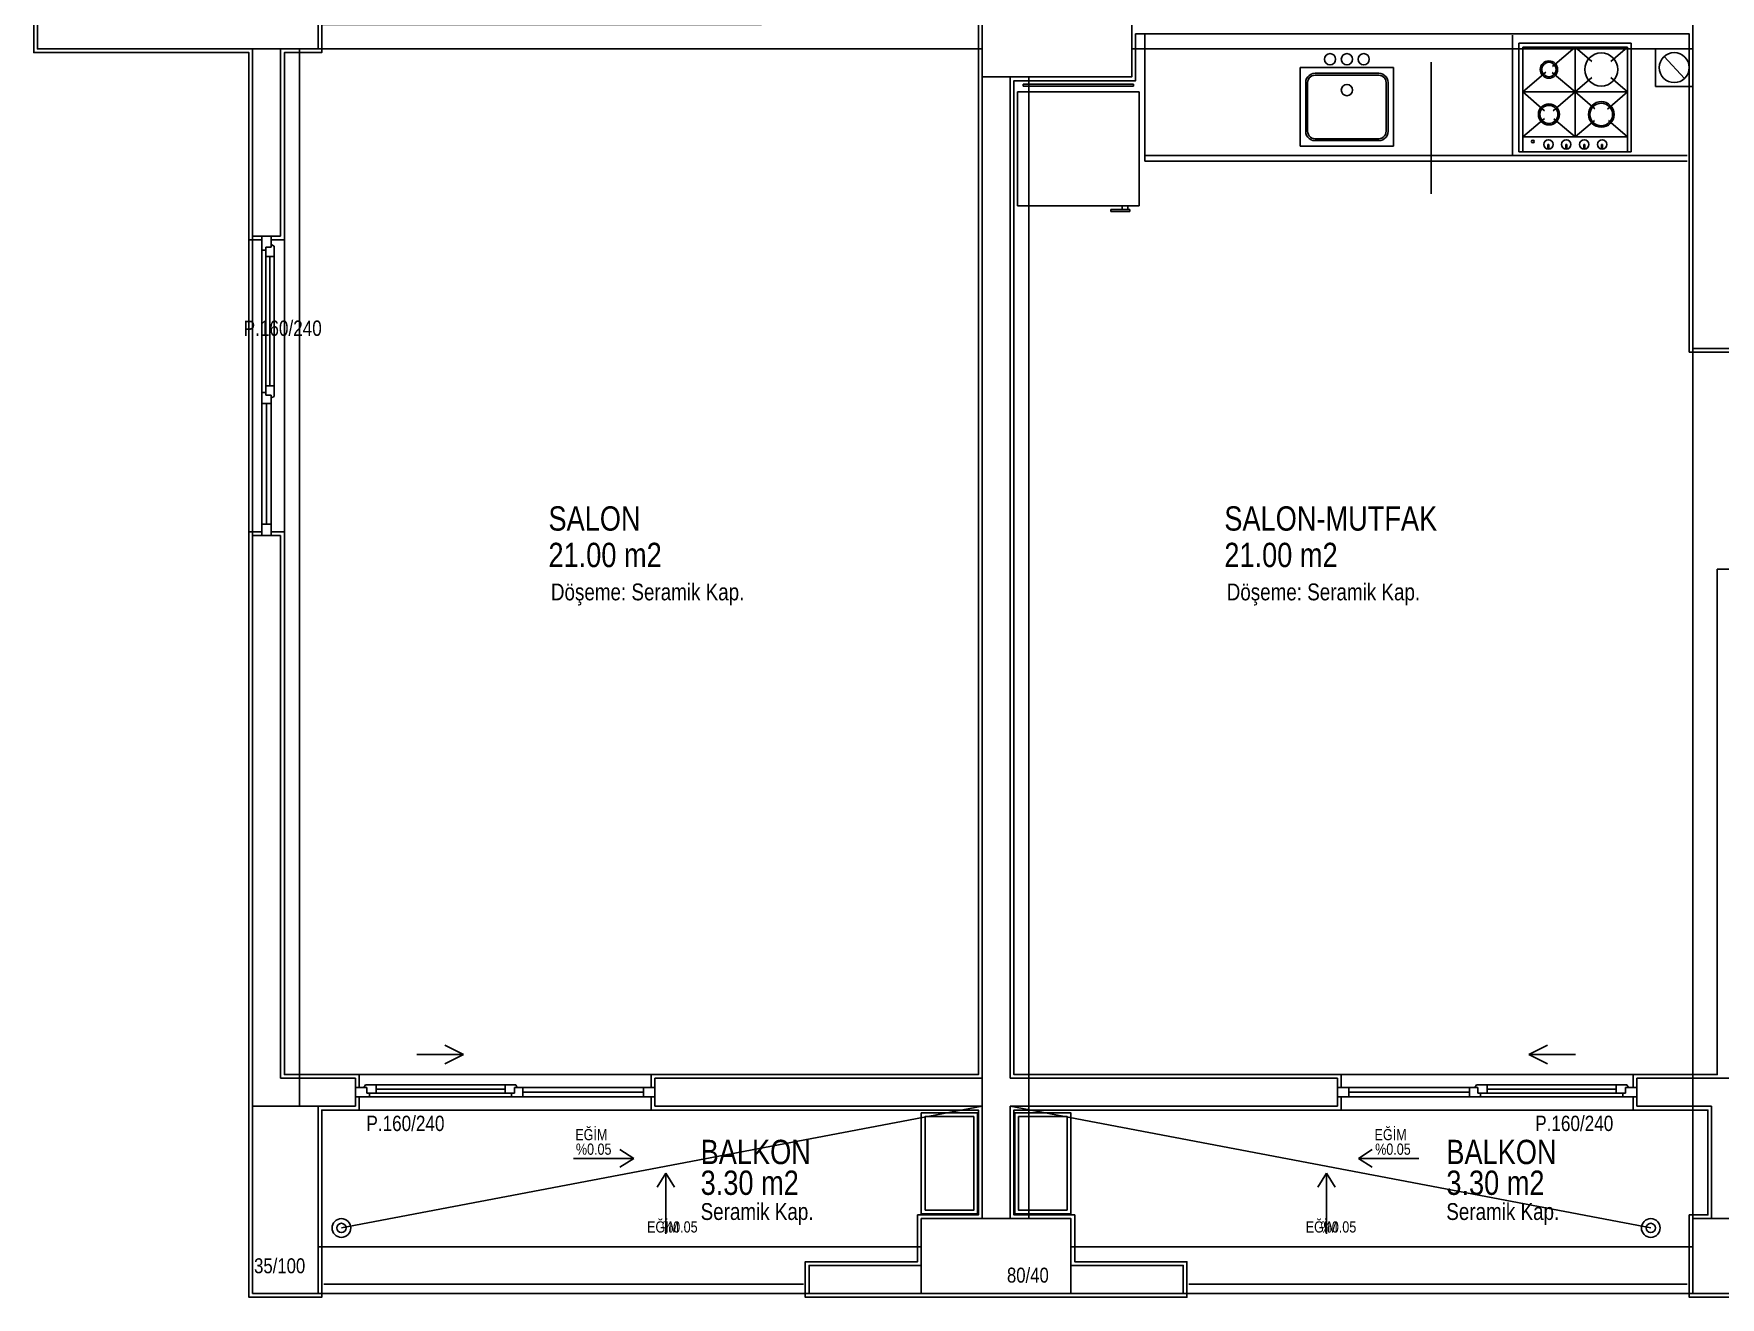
# Model space of a CAD drawing. Header units: centimetres. Extents: x 0 to 12847, y -30 to 2970.
# Drawn here: x 1231 to 1456.5, y 1155.7 to 1324.5 of the extents above; entities that cross this region are included whole.
import ezdxf

# ---------------------------------------------------------------- set-up
doc = ezdxf.new("R2010")
doc.units = ezdxf.units.CM
doc.layers.add('SCOTT-MIMARI', color=8, linetype='CONTINUOUS')
doc.styles.get("Standard").update_dxf_attribs({"font": 'arial.ttf', "width": 0.8})

msp = doc.modelspace()

# ---------------------------------------------------------------- linework, layer by layer
at = {"layer": 'SCOTT-MIMARI'}
for p, q in [((1429.55, 1323.22), (1429.55, 1308.72)), ((1429.55, 1323.22), (1444.55, 1323.22)), ((1430.05, 1322.72), (1444.05, 1322.72)), ((1430.05, 1322.72), (1430.05, 1308.72)), ((1434.01, 1320.1), (1437.05, 1322.72)), ((1437.05, 1322.72), (1439.3, 1320.8)), ((1437.05, 1322.72), (1437.05, 1310.72)), ((1441.81, 1320.8), (1444.05, 1322.72)), ((1444.05, 1322.72), (1444.05, 1310.72)), ((1400.3, 1309.47), (1400.3, 1319.97)), ((1400.3, 1319.97), (1412.8, 1319.97)), ((1402.3, 1319.22), (1410.8, 1319.22)), ((1402.3, 1318.97), (1410.8, 1318.97)), ((1412.8, 1309.47), (1412.8, 1319.97)), ((1433.16, 1319.38), (1430.05, 1316.72)), ((1437.05, 1316.72), (1434, 1319.34)), ((1439.3, 1318.64), (1437.05, 1316.72)), ((1444.05, 1316.72), (1441.81, 1318.64)), ((1362.52, 1301.5), (1362.52, 1316.75)), ((1362.52, 1316.75), (1378.77, 1316.75)), ((1378.02, 1317.75), (1363.27, 1317.75)), ((1363.27, 1317.75), (1363.27, 1317.5)), ((1363.27, 1317.5), (1378.02, 1317.5)), ((1378.02, 1317.5), (1378.02, 1317.75)), ((1378.77, 1316.75), (1378.77, 1301.5)), ((1401.05, 1311.47), (1401.05, 1317.97)), ((1401.3, 1311.47), (1401.3, 1317.97)), ((1411.8, 1311.47), (1411.8, 1317.97)), ((1412.05, 1311.47), (1412.05, 1317.97)), ((1430.05, 1316.72), (1432.98, 1314.21)), ((1430.05, 1316.72), (1444.05, 1316.72)), ((1437.05, 1316.72), (1434.13, 1314.21)), ((1437.05, 1316.72), (1439.67, 1314.48)), ((1444.05, 1316.72), (1441.4, 1314.44)), ((1432.94, 1313.19), (1430.05, 1310.72)), ((1434.21, 1313.15), (1437.05, 1310.72)), ((1439.63, 1312.92), (1437.05, 1310.72)), ((1441.5, 1312.91), (1444.05, 1310.72)), ((1410.8, 1310.47), (1402.3, 1310.47)), ((1410.8, 1310.22), (1402.3, 1310.22)), ((1430.05, 1310.72), (1444.05, 1310.72)), ((1433.54, 1309.71), (1433.41, 1309.71)), ((1433.41, 1309.71), (1433.41, 1309.1)), ((1433.54, 1309.1), (1433.54, 1309.71)), ((1435.94, 1309.71), (1435.81, 1309.71)), ((1435.81, 1309.71), (1435.81, 1309.1)), ((1435.94, 1309.1), (1435.94, 1309.71)), ((1438.34, 1309.71), (1438.2, 1309.71)), ((1438.2, 1309.71), (1438.2, 1309.1)), ((1438.34, 1309.1), (1438.34, 1309.71)), ((1440.73, 1309.71), (1440.6, 1309.71)), ((1440.6, 1309.71), (1440.6, 1309.1)), ((1440.73, 1309.1), (1440.73, 1309.71)), ((1444.05, 1310.72), (1444.05, 1308.72)), ((1379.55, 1307.47), (1452.05, 1307.47)), ((1412.8, 1309.47), (1400.3, 1309.47)), ((1429.55, 1308.72), (1444.55, 1308.72)), ((1375.02, 1301), (1375.02, 1300.75)), ((1377.52, 1301), (1375.02, 1301)), ((1375.02, 1300.75), (1377.52, 1300.75)), ((1376.52, 1301.5), (1376.52, 1301)), ((1377.27, 1301.5), (1377.27, 1301)), ((1377.52, 1300.75), (1377.52, 1301)), ((1261.55, 1295.59), (1261.55, 1297.47)), ((1262.8, 1297.47), (1262.8, 1295.97)), ((1263.17, 1296.13), (1263.17, 1294.72)), ((1261.55, 1295.59), (1262.05, 1295.59)), ((1262.05, 1295.97), (1262.05, 1294.72)), ((1262.05, 1295.97), (1262.8, 1295.97)), ((1262.05, 1277.47), (1262.05, 1294.72)), ((1262.05, 1294.72), (1263.17, 1294.72)), ((1262.61, 1294.72), (1262.61, 1277.47)), ((1263.17, 1277.47), (1263.17, 1294.72)), ((1261.55, 1274.72), (1261.55, 1276.59)), ((1262.05, 1276.59), (1261.55, 1276.59)), ((1262.05, 1276.22), (1262.05, 1277.47)), ((1262.05, 1277.47), (1263.17, 1277.47)), ((1262.05, 1276.22), (1262.8, 1276.22)), ((1262.8, 1276.22), (1262.8, 1275.09)), ((1263.17, 1276.06), (1263.17, 1277.47)), ((1261.55, 1275.09), (1262.8, 1275.09)), ((1261.55, 1274.72), (1261.55, 1257.47)), ((1262.17, 1275.09), (1262.17, 1258.97)), ((1262.8, 1260.22), (1262.8, 1275.09)), ((1262.8, 1260.22), (1262.8, 1258.81)), ((1261.55, 1258.97), (1262.8, 1258.97)), ((1262.8, 1257.47), (1262.8, 1258.97)), ((1274.05, 1183.72), (1275.55, 1183.72)), ((1275.39, 1184.09), (1276.8, 1184.09)), ((1275.55, 1182.97), (1275.55, 1183.72)), ((1294.05, 1184.09), (1276.8, 1184.09)), ((1276.8, 1182.97), (1276.8, 1184.09)), ((1276.8, 1183.53), (1294.05, 1183.53)), ((1295.46, 1184.09), (1294.05, 1184.09)), ((1294.05, 1182.97), (1294.05, 1184.09)), ((1295.3, 1183.72), (1296.42, 1183.72)), ((1295.3, 1182.97), (1295.3, 1183.72)), ((1311.3, 1183.72), (1296.42, 1183.72)), ((1296.42, 1182.47), (1296.42, 1183.72)), ((1311.3, 1183.72), (1312.71, 1183.72)), ((1312.55, 1182.47), (1312.55, 1183.72)), ((1314.05, 1183.72), (1312.55, 1183.72)), ((1405.3, 1183.72), (1406.8, 1183.72)), ((1408.05, 1183.72), (1406.64, 1183.72)), ((1406.8, 1182.47), (1406.8, 1183.72)), ((1408.05, 1183.72), (1422.92, 1183.72)), ((1424.05, 1183.72), (1422.92, 1183.72)), ((1422.92, 1182.47), (1422.92, 1183.72)), ((1423.89, 1184.09), (1425.3, 1184.09)), ((1424.05, 1182.97), (1424.05, 1183.72)), ((1425.3, 1184.09), (1442.55, 1184.09)), ((1425.3, 1182.97), (1425.3, 1184.09)), ((1442.55, 1183.53), (1425.3, 1183.53)), ((1443.96, 1184.09), (1442.55, 1184.09)), ((1442.55, 1182.97), (1442.55, 1184.09)), ((1445.3, 1183.72), (1443.8, 1183.72)), ((1443.8, 1182.97), (1443.8, 1183.72)), ((1275.92, 1182.47), (1274.05, 1182.47)), ((1275.55, 1182.97), (1276.8, 1182.97)), ((1275.92, 1182.47), (1275.92, 1182.97)), ((1294.05, 1182.97), (1276.8, 1182.97)), ((1295.3, 1182.97), (1294.05, 1182.97)), ((1294.92, 1182.97), (1294.92, 1182.47)), ((1296.8, 1182.47), (1294.92, 1182.47)), ((1296.42, 1183.09), (1312.55, 1183.09)), ((1296.8, 1182.47), (1314.05, 1182.47)), ((1422.55, 1182.47), (1405.3, 1182.47)), ((1422.92, 1183.09), (1406.8, 1183.09)), ((1422.55, 1182.47), (1424.42, 1182.47)), ((1424.05, 1182.97), (1425.3, 1182.97)), ((1424.42, 1182.97), (1424.42, 1182.47)), ((1425.3, 1182.97), (1442.55, 1182.97)), ((1443.8, 1182.97), (1442.55, 1182.97)), ((1443.42, 1182.47), (1443.42, 1182.97)), ((1443.42, 1182.47), (1445.3, 1182.47))]:
    msp.add_line(p, q, dxfattribs=at)
for points in [[(1232.8, 1350.47), (1231.05, 1350.47), (1231.05, 1321.97), (1259.8, 1321.97), (1259.8, 1296.97)], [(1264.55, 1296.97), (1264.55, 1321.97), (1269.55, 1321.97), (1269.55, 1325.72), (1328.3, 1325.72), (1328.3, 1348.72)], [(1397.3, 1332.47), (1397.3, 1329.22), (1357.3, 1329.22), (1357.3, 1185.47), (1313.55, 1185.47), (1313.55, 1183.72)], [(1231.55, 1328.72), (1269.05, 1328.72), (1269.05, 1322.47), (1231.55, 1322.47), (1231.55, 1328.72)], [(1357.8, 1328.72), (1377.8, 1328.72), (1377.8, 1318.72), (1357.8, 1318.72), (1357.8, 1328.72)], [(1452.8, 1328.72), (1459.05, 1328.72), (1459.05, 1282.47), (1452.8, 1282.47), (1452.8, 1328.72)], [(1462.8, 1321.97), (1459.55, 1321.97), (1459.55, 1281.97), (1452.3, 1281.97), (1452.3, 1324.47), (1378.3, 1324.47), (1378.3, 1318.22), (1362.05, 1318.22), (1362.05, 1185.47), (1405.8, 1185.47), (1405.8, 1183.72)], [(1379.55, 1307.47), (1379.55, 1324.47)], [(1428.7, 1324.3), (1428.7, 1308.22)], [(1444.55, 1323.22), (1444.55, 1308.72)], [(1260.3, 1181.22), (1260.3, 1322.47)], [(1260.3, 1322.47), (1260.3, 1297.47)], [(1264.05, 1322.47), (1264.05, 1297.47)], [(1266.55, 1181.22), (1266.55, 1322.47)], [(1269.05, 1322.47), (1357.8, 1322.47)], [(1377.8, 1322.47), (1452.8, 1322.47)], [(1447.8, 1317.47), (1447.8, 1322.47), (1452.8, 1322.47), (1452.8, 1317.47), (1447.8, 1317.47)], [(1448.94, 1321.44), (1451.66, 1318.5)], [(1357.8, 1166.22), (1357.8, 1318.72)], [(1357.8, 1318.72), (1357.8, 1184.97)], [(1361.55, 1318.72), (1361.55, 1184.97)], [(1364.05, 1166.22), (1364.05, 1318.72)], [(1402.3, 1319.22), (1402.02, 1319.19), (1401.76, 1319.09), (1401.52, 1318.94), (1401.32, 1318.75), (1401.17, 1318.51), (1401.08, 1318.24), (1401.05, 1317.97)], [(1402.3, 1318.97), (1402.08, 1318.94), (1401.86, 1318.87), (1401.67, 1318.75), (1401.52, 1318.59), (1401.4, 1318.4), (1401.32, 1318.19), (1401.3, 1317.97)], [(1412.05, 1317.97), (1412.02, 1318.24), (1411.92, 1318.51), (1411.78, 1318.75), (1411.58, 1318.94), (1411.34, 1319.09), (1411.08, 1319.19), (1410.8, 1319.22)], [(1411.8, 1317.97), (1411.77, 1318.19), (1411.7, 1318.4), (1411.58, 1318.59), (1411.42, 1318.75), (1411.23, 1318.87), (1411.02, 1318.94), (1410.8, 1318.97)], [(1417.8, 1303.13), (1417.8, 1320.72)], [(1401.05, 1311.47), (1401.08, 1311.19), (1401.17, 1310.92), (1401.32, 1310.69), (1401.52, 1310.49), (1401.76, 1310.34), (1402.02, 1310.25), (1402.3, 1310.22)], [(1401.3, 1311.47), (1401.32, 1311.24), (1401.4, 1311.03), (1401.52, 1310.84), (1401.67, 1310.68), (1401.86, 1310.57), (1402.08, 1310.49), (1402.3, 1310.47)], [(1410.8, 1310.47), (1411.02, 1310.49), (1411.23, 1310.57), (1411.42, 1310.68), (1411.58, 1310.84), (1411.7, 1311.03), (1411.77, 1311.24), (1411.8, 1311.47)], [(1410.8, 1310.22), (1411.08, 1310.25), (1411.34, 1310.34), (1411.58, 1310.49), (1411.78, 1310.69), (1411.92, 1310.92), (1412.02, 1311.19), (1412.05, 1311.47)], [(1379.55, 1308.22), (1452.05, 1308.22)], [(1378.77, 1301.5), (1362.52, 1301.5)], [(1259.8, 1296.97), (1259.8, 1257.97)], [(1259.8, 1296.97), (1261.55, 1296.97)], [(1260.3, 1297.47), (1264.05, 1297.47)], [(1262.8, 1296.97), (1264.55, 1296.97)], [(1263.17, 1296.13), (1262.8, 1296.34)], [(1264.55, 1296.97), (1264.55, 1257.97)], [(1261.55, 1276.59), (1261.55, 1295.59)], [(1452.8, 1166.22), (1452.8, 1282.47)], [(1263.17, 1276.06), (1262.8, 1275.84)], [(1259.8, 1257.97), (1261.55, 1257.97)], [(1259.8, 1257.97), (1259.8, 1155.72), (1269.55, 1155.72), (1269.55, 1180.72), (1274.55, 1180.72), (1274.55, 1182.47)], [(1262.8, 1257.97), (1264.55, 1257.97)], [(1274.55, 1183.72), (1274.55, 1185.47), (1264.55, 1185.47), (1264.55, 1257.97)], [(1260.3, 1257.47), (1264.05, 1257.47)], [(1260.3, 1257.47), (1260.3, 1181.22)], [(1264.05, 1257.47), (1264.05, 1184.97)], [(1444.8, 1183.72), (1444.8, 1185.47), (1456.05, 1185.47), (1456.05, 1252.97), (1481.55, 1252.97)], [(1282.24, 1188.14), (1288.49, 1188.14)], [(1288.49, 1188.14), (1285.99, 1189.39)], [(1288.49, 1188.14), (1285.99, 1186.89)], [(1430.86, 1188.14), (1433.36, 1189.39)], [(1437.11, 1188.14), (1430.86, 1188.14)], [(1430.86, 1188.14), (1433.36, 1186.89)], [(1264.05, 1184.97), (1274.05, 1184.97)], [(1274.05, 1181.22), (1274.05, 1184.97)], [(1313.55, 1185.47), (1274.55, 1185.47)], [(1275.39, 1184.09), (1275.17, 1183.72)], [(1295.46, 1184.09), (1295.67, 1183.72)], [(1314.05, 1184.97), (1357.8, 1184.97)], [(1314.05, 1181.22), (1314.05, 1184.97)], [(1405.3, 1184.97), (1361.55, 1184.97)], [(1405.3, 1181.22), (1405.3, 1184.97)], [(1405.8, 1185.47), (1444.8, 1185.47)], [(1423.89, 1184.09), (1423.67, 1183.72)], [(1443.96, 1184.09), (1444.17, 1183.72)], [(1459.05, 1184.97), (1445.3, 1184.97)], [(1445.3, 1181.22), (1445.3, 1184.97)], [(1260.3, 1181.22), (1269.05, 1181.22), (1269.05, 1156.22), (1260.3, 1156.22), (1260.3, 1181.22)], [(1269.05, 1181.22), (1274.05, 1181.22)], [(1357.8, 1181.22), (1272.17, 1164.97)], [(1294.92, 1182.47), (1275.92, 1182.47)], [(1313.55, 1182.47), (1313.55, 1180.72), (1357.3, 1180.72), (1357.3, 1166.72), (1349.17, 1166.72), (1349.17, 1160.47), (1334.17, 1160.47), (1334.17, 1155.72), (1385.17, 1155.72), (1385.17, 1160.47), (1370.17, 1160.47), (1370.17, 1166.72), (1362.05, 1166.72), (1362.05, 1180.72), (1405.8, 1180.72), (1405.8, 1182.47)], [(1314.05, 1181.22), (1357.8, 1181.22)], [(1357.8, 1181.22), (1357.8, 1166.22)], [(1361.55, 1181.22), (1361.55, 1166.22)], [(1405.3, 1181.22), (1361.55, 1181.22)], [(1361.55, 1181.22), (1447.17, 1164.97)], [(1424.42, 1182.47), (1443.42, 1182.47)], [(1444.8, 1182.47), (1444.8, 1180.72), (1454.8, 1180.72), (1454.8, 1166.72), (1452.3, 1166.72), (1452.3, 1155.72), (1477.05, 1155.72), (1477.05, 1157.47)], [(1455.3, 1181.22), (1445.3, 1181.22)], [(1455.3, 1181.22), (1455.3, 1166.22)], [(1313.55, 1180.72), (1274.55, 1180.72)], [(1349.67, 1166.84), (1357.17, 1166.84), (1357.17, 1180.34), (1349.67, 1180.34), (1349.67, 1166.84)], [(1350.17, 1167.34), (1356.67, 1167.34), (1356.67, 1179.84), (1350.17, 1179.84), (1350.17, 1167.34)], [(1369.67, 1166.84), (1362.17, 1166.84), (1362.17, 1180.34), (1369.67, 1180.34), (1369.67, 1166.84)], [(1369.17, 1167.34), (1362.67, 1167.34), (1362.67, 1179.84), (1369.17, 1179.84), (1369.17, 1167.34)], [(1405.8, 1180.72), (1444.8, 1180.72)], [(1311.25, 1174.27), (1309.4, 1175.44)], [(1408.1, 1174.27), (1409.95, 1175.44)], [(1303.17, 1174.27), (1311.25, 1174.27)], [(1311.25, 1174.27), (1309.4, 1173.1)], [(1315.53, 1172.28), (1314.36, 1170.43)], [(1315.53, 1164.2), (1315.53, 1172.28)], [(1315.53, 1172.28), (1316.69, 1170.43)], [(1403.82, 1172.28), (1402.65, 1170.43)], [(1403.82, 1164.2), (1403.82, 1172.28)], [(1403.82, 1172.28), (1404.99, 1170.43)], [(1416.18, 1174.27), (1408.1, 1174.27)], [(1408.1, 1174.27), (1409.95, 1173.1)], [(1349.67, 1166.22), (1369.67, 1166.22), (1369.67, 1156.22), (1349.67, 1156.22), (1349.67, 1166.22)], [(1452.8, 1166.22), (1472.8, 1166.22), (1472.8, 1156.22), (1452.8, 1156.22), (1452.8, 1166.22)], [(1269.05, 1162.47), (1349.67, 1162.47)], [(1369.67, 1162.47), (1452.8, 1162.47)], [(1349.67, 1156.22), (1334.67, 1156.22), (1334.67, 1159.97), (1349.67, 1159.97)], [(1369.67, 1156.22), (1384.67, 1156.22), (1384.67, 1159.97), (1369.67, 1159.97)], [(1333.92, 1157.45), (1269.8, 1157.45)], [(1385.42, 1157.45), (1452.05, 1157.45)], [(1269.05, 1156.22), (1349.67, 1156.22)], [(1333.92, 1156.2), (1269.8, 1156.2)], [(1369.67, 1156.22), (1452.8, 1156.22)], [(1385.42, 1156.2), (1452.05, 1156.2)]]:
    msp.add_lwpolyline(points, dxfattribs=at)
for centre, radius in [((1404.3, 1321.09), 0.75), ((1406.55, 1321.09), 0.75), ((1408.8, 1321.09), 0.75), ((1440.55, 1319.72), 2.21), ((1450.3, 1319.97), 2), ((1433.55, 1319.72), 1.16), ((1433.55, 1319.72), 0.96), ((1406.55, 1316.97), 0.75), ((1433.55, 1313.72), 1.41), ((1433.55, 1313.72), 1.21), ((1440.55, 1313.72), 1.71), ((1440.55, 1313.72), 1.51), ((1431.41, 1310.11), 0.188), ((1433.48, 1309.72), 0.625), ((1435.87, 1309.72), 0.625), ((1438.27, 1309.72), 0.625), ((1440.67, 1309.72), 0.625), ((1272.17, 1164.97), 1.25), ((1272.17, 1164.97), 0.625), ((1447.17, 1164.97), 1.25), ((1447.17, 1164.97), 0.625)]:
    msp.add_circle(centre, radius, dxfattribs=at)

# ---------------------------------------------------------------- texts
at = {"layer": 'SCOTT-MIMARI', "width": 0.8}
for s, height, p in [('P.160/240', 2.048, (1259.11, 1284.14)), ('SALON', 3.25, (1299.84, 1258.12)), ('SALON-MUTFAK', 3.25, (1390.17, 1258.12)), ('21.00 m2', 3.25, (1299.84, 1253.25)), ('21.00 m2', 3.25, (1390.17, 1253.25)), ('Döşeme: Seramik Kap.', 2.25, (1300.17, 1248.81)), ('Döşeme: Seramik Kap.', 2.25, (1390.49, 1248.81)), ('P.160/240', 2.048, (1275.51, 1177.92)), ('P.160/240', 2.048, (1431.72, 1177.92)), ('EĞİM', 1.5, (1303.43, 1176.69)), ('BALKON', 3.25, (1320.18, 1173.5)), ('EĞİM', 1.5, (1410.25, 1176.69)), ('BALKON', 3.25, (1419.84, 1173.5)), ('%%%0.05', 1.5, (1303.51, 1174.75)), ('%%%0.05', 1.5, (1410.33, 1174.75)), ('3.30 m2', 3.25, (1320.18, 1169.39)), ('3.30 m2', 3.25, (1419.84, 1169.39)), ('Seramik Kap.', 2.25, (1320.18, 1166.04)), ('Seramik Kap.', 2.25, (1419.84, 1166.04)), ('EĞİM', 1.5, (1313.02, 1164.36)), ('%%%0.05', 1.5, (1315.02, 1164.36)), ('EĞİM', 1.5, (1401.05, 1164.36)), ('%%%0.05', 1.5, (1403.05, 1164.36)), ('35/100', 2, (1260.5, 1158.92)), ('80/40', 2, (1361.12, 1157.67))]:
    msp.add_text(s, height=height, dxfattribs=at).set_placement(p)

doc.saveas('drawing.dxf')
